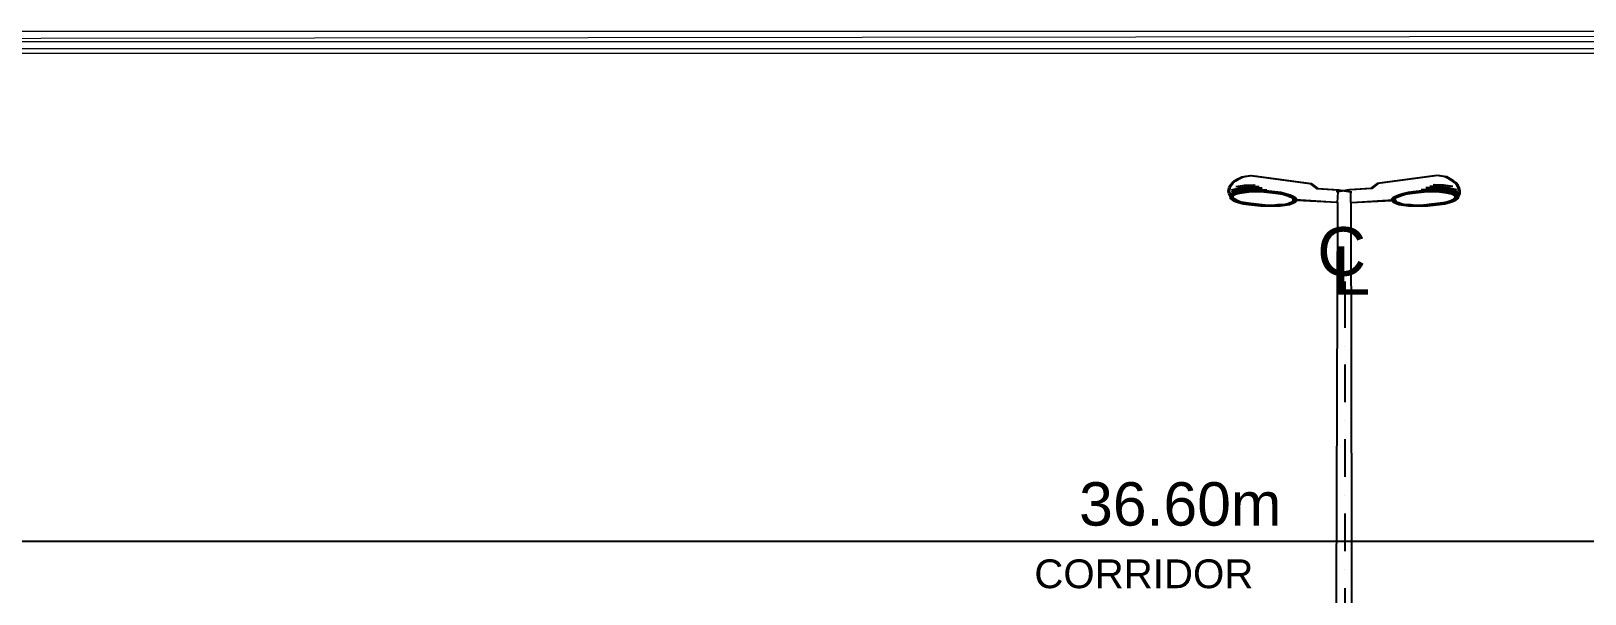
# Model space of a CAD drawing. Header units: inches. Extents: x 11 to 850, y 10 to 598.
# Drawn here: x 254.5 to 407.9, y 542.4 to 597.9 of the extents above; entities that cross this region are included whole.
import ezdxf

# ---------------------------------------------------------------- set-up
doc = ezdxf.new("R2010")
doc.units = ezdxf.units.IN
doc.header["$MEASUREMENT"] = 0
doc.layers.add('PDF_Geometry', color=7, linetype='Continuous')
doc.layers.add('PDF_Text', color=7, linetype='Continuous')
doc.styles.add('PDF Arial', font='arial.ttf')

msp = doc.modelspace()

# ---------------------------------------------------------------- linework, layer by layer
at = {"layer": 'PDF_Geometry', "lineweight": 0}
for points in [[(849.77, 597.95), (12.36, 596.91), (11.32, 597.95), (849.77, 597.95)], [(848.73, 596.91), (849.77, 597.95), (12.36, 596.91), (848.73, 596.91)], [(743.17, 129.97), (743.17, 596.19), (13.86, 596.19), (13.86, 12.88)], [(13.86, 303.2), (742.78, 303.2), (742.78, 595.74), (13.86, 595.74), (13.86, 303.2)]]:
    msp.add_lwpolyline(points, dxfattribs=at)
at = {"layer": 'PDF_Geometry', "color": 6, "lineweight": 25}
for points in [[(372.86, 581.62), (372.86, 581.43), (373.05, 581.3), (373.31, 581.17), (373.7, 581.04), (374.16, 580.91), (374.68, 580.84), (375.26, 580.78), (375.85, 580.71), (376.5, 580.71), (377.08, 580.71), (377.67, 580.71), (378.13, 580.78), (378.58, 580.84), (378.91, 580.97), (379.17, 581.1), (379.3, 581.23), (379.3, 581.36), (379.17, 581.49), (378.97, 581.62), (378.65, 581.75), (378.19, 581.88), (377.74, 582.01), (377.15, 582.08), (376.56, 582.14), (375.91, 582.21), (375.33, 582.21), (374.74, 582.14), (374.22, 582.14), (373.77, 582.08), (373.38, 581.95), (373.05, 581.88), (372.92, 581.75), (372.86, 581.62), (372.73, 581.88), (372.66, 582.14), (372.73, 582.47), (372.86, 582.73), (373.05, 582.99), (373.31, 583.18), (373.64, 583.38), (374.03, 583.57), (374.42, 583.64), (374.87, 583.7), (380.73, 582.92), (381.38, 582.4), (383.46, 582.27), (384.76, 582.08)], [(372.99, 581.62), (372.99, 581.43), (373.18, 581.3), (373.44, 581.17), (373.83, 581.04), (374.29, 580.91), (374.81, 580.84), (375.39, 580.78), (375.98, 580.71), (376.63, 580.71), (377.21, 580.71), (377.8, 580.71), (378.26, 580.78), (378.71, 580.84), (379.04, 580.97), (379.3, 581.1), (379.43, 581.23), (379.43, 581.36), (379.3, 581.49), (379.1, 581.62), (378.78, 581.75), (378.32, 581.88), (377.87, 582.01), (377.28, 582.08), (376.69, 582.14), (376.11, 582.21), (375.46, 582.21), (374.87, 582.14), (374.35, 582.14), (373.9, 582.08), (373.51, 581.95), (373.18, 581.88), (373.05, 581.75), (372.99, 581.62), (372.86, 581.88), (372.79, 582.14), (372.86, 582.47), (372.99, 582.73), (373.18, 582.99), (373.44, 583.18), (373.77, 583.38), (374.16, 583.57), (374.55, 583.64), (375, 583.7), (380.86, 582.92), (381.51, 582.4), (383.59, 582.27), (384.89, 582.08)], [(373.44, 582.6), (374.29, 582.73), (375.2, 582.79)], [(373.57, 582.6), (374.42, 582.73), (375.33, 582.79)], [(395.29, 581.62), (395.23, 581.75), (395.03, 581.88), (394.71, 581.95), (394.38, 582.08), (393.86, 582.14), (393.34, 582.14), (392.76, 582.21), (392.17, 582.21), (391.52, 582.14), (390.94, 582.08), (390.42, 582.01), (389.9, 581.88), (389.51, 581.75), (389.18, 581.62), (388.92, 581.49), (388.79, 581.36), (388.86, 581.23), (388.92, 581.1), (389.18, 580.97), (389.51, 580.84), (389.96, 580.78), (390.48, 580.71), (391, 580.71), (391.59, 580.71), (392.24, 580.71), (392.82, 580.78), (393.41, 580.84), (393.93, 580.91), (394.38, 581.04), (394.77, 581.17), (395.03, 581.3), (395.23, 581.43), (395.29, 581.62), (395.36, 581.88), (395.42, 582.14), (395.36, 582.47), (395.23, 582.73), (395.03, 582.99), (394.77, 583.18), (394.45, 583.38), (394.06, 583.57), (393.67, 583.64), (393.28, 583.7), (387.36, 582.92), (386.71, 582.4), (384.63, 582.27), (383.33, 582.08)], [(395.42, 581.62), (395.36, 581.75), (395.16, 581.88), (394.9, 581.95), (394.51, 582.08), (393.99, 582.14), (393.47, 582.14), (392.89, 582.21), (392.3, 582.21), (391.72, 582.14), (391.07, 582.08), (390.55, 582.01), (390.03, 581.88), (389.64, 581.75), (389.31, 581.62), (389.05, 581.49), (388.99, 581.36), (388.99, 581.23), (389.12, 581.1), (389.31, 580.97), (389.64, 580.84), (390.09, 580.78), (390.61, 580.71), (391.13, 580.71), (391.78, 580.71), (392.37, 580.71), (392.95, 580.78), (393.54, 580.84), (394.06, 580.91), (394.51, 581.04), (394.9, 581.17), (395.16, 581.3), (395.36, 581.43), (395.42, 581.62), (395.56, 581.88), (395.56, 582.14), (395.49, 582.47), (395.36, 582.73), (395.16, 582.99), (394.9, 583.18), (394.58, 583.38), (394.25, 583.57), (393.8, 583.64), (393.41, 583.7), (387.49, 582.92), (386.84, 582.4), (384.76, 582.27), (383.52, 582.08)], [(394.64, 582.6), (393.8, 582.73), (392.89, 582.79)], [(394.84, 582.6), (393.93, 582.73), (393.08, 582.79)], [(372.86, 581.88), (373.7, 582.14), (374.55, 582.27), (375.46, 582.34), (376.37, 582.27)], [(372.99, 582.27), (373.83, 582.47), (374.68, 582.6), (375.52, 582.6)], [(372.99, 582.08), (373.9, 582.34), (374.94, 582.47), (375.91, 582.47)], [(372.99, 581.88), (373.83, 582.14), (374.74, 582.27), (375.65, 582.34), (376.5, 582.27)], [(372.99, 581.62), (373.05, 581.49), (373.18, 581.36), (373.51, 581.23), (373.83, 581.1), (374.29, 581.04), (374.74, 580.97), (375.33, 580.91), (375.85, 580.84), (376.43, 580.78), (377.02, 580.78), (377.54, 580.84), (378.06, 580.84), (378.45, 580.91), (378.78, 581.04), (378.97, 581.1), (379.1, 581.23), (379.1, 581.36), (378.97, 581.49), (378.78, 581.56), (378.45, 581.69), (378.06, 581.82), (377.61, 581.88), (377.08, 581.95), (376.5, 582.01), (375.91, 582.08), (375.39, 582.08), (374.81, 582.08), (374.29, 582.01), (373.9, 581.95), (373.51, 581.88), (373.25, 581.82), (373.05, 581.69), (372.99, 581.62)], [(373.12, 582.08), (374.09, 582.34), (375.07, 582.47), (376.04, 582.47)], [(373.12, 581.62), (373.18, 581.49), (373.38, 581.36), (373.64, 581.23), (373.96, 581.1), (374.42, 581.04), (374.87, 580.97), (375.46, 580.91), (376.04, 580.84), (376.63, 580.78), (377.15, 580.78), (377.67, 580.84), (378.19, 580.84), (378.58, 580.91), (378.91, 581.04), (379.1, 581.1), (379.23, 581.23), (379.23, 581.36), (379.1, 581.49), (378.91, 581.56), (378.65, 581.69), (378.19, 581.82), (377.74, 581.88), (377.21, 581.95), (376.69, 582.01), (376.11, 582.08), (375.52, 582.08), (374.94, 582.08), (374.48, 582.01), (374.03, 581.95), (373.64, 581.88), (373.38, 581.82), (373.18, 581.69), (373.12, 581.62)], [(373.18, 582.27), (373.96, 582.47), (374.81, 582.6), (375.72, 582.6)], [(383.33, 581.04), (379.3, 581.3)], [(383.46, 581.04), (379.43, 581.23)], [(383.46, 581.04), (383.52, 582.08)], [(384.76, 581.04), (384.76, 582.08)], [(384.76, 581.04), (388.79, 581.23)], [(384.89, 581.04), (388.92, 581.3)], [(395.1, 581.62), (395.03, 581.69), (394.84, 581.82), (394.58, 581.88), (394.25, 581.95), (393.8, 582.01), (393.28, 582.08), (392.76, 582.08), (392.17, 582.08), (391.59, 582.01), (391, 581.95), (390.48, 581.88), (390.03, 581.82), (389.64, 581.69), (389.31, 581.56), (389.12, 581.49), (388.99, 581.36), (388.99, 581.23), (389.12, 581.1), (389.38, 581.04), (389.64, 580.91), (390.09, 580.84), (390.55, 580.84), (391.07, 580.78), (391.65, 580.78), (392.24, 580.84), (392.76, 580.91), (393.34, 580.97), (393.86, 581.04), (394.25, 581.1), (394.64, 581.23), (394.9, 581.36), (395.03, 581.49), (395.1, 581.62)], [(395.23, 581.62), (395.16, 581.69), (394.97, 581.82), (394.71, 581.88), (394.38, 581.95), (393.93, 582.01), (393.41, 582.08), (392.89, 582.08), (392.3, 582.08), (391.72, 582.01), (391.13, 581.95), (390.61, 581.88), (390.16, 581.82), (389.77, 581.69), (389.44, 581.56), (389.25, 581.49), (389.12, 581.36), (389.18, 581.23), (389.25, 581.1), (389.51, 581.04), (389.83, 580.91), (390.22, 580.84), (390.68, 580.84), (391.2, 580.78), (391.78, 580.78), (392.37, 580.84), (392.95, 580.91), (393.47, 580.97), (393.99, 581.04), (394.38, 581.1), (394.77, 581.23), (395.03, 581.36), (395.16, 581.49), (395.23, 581.62)], [(395.23, 581.88), (394.38, 582.14), (393.54, 582.27), (392.63, 582.34), (391.72, 582.27)], [(395.36, 581.88), (394.51, 582.14), (393.67, 582.27), (392.76, 582.34), (391.85, 582.27)], [(395.1, 582.08), (394.19, 582.34), (393.15, 582.47), (392.17, 582.47)], [(395.29, 582.08), (394.32, 582.34), (393.34, 582.47), (392.3, 582.47)], [(395.1, 582.27), (394.25, 582.47), (393.41, 582.6), (392.56, 582.6)], [(395.23, 582.27), (394.38, 582.47), (393.54, 582.6), (392.69, 582.6)], [(383.46, 581.04), (383.07, 465.66)], [(384.76, 581.04), (385.02, 465.66)]]:
    msp.add_lwpolyline(points, dxfattribs=at)
at = {"layer": 'PDF_Geometry', "lineweight": 25}
for points in [[(384.17, 573.23), (384.17, 568.68)], [(384.17, 566.86), (384.17, 566.86)], [(384.17, 565.04), (384.17, 561.33)], [(384.17, 559.51), (384.17, 559.51)], [(384.17, 557.69), (384.17, 553.98)], [(384.17, 552.16), (384.17, 552.16)], [(384.17, 550.34), (384.17, 546.63)], [(109.66, 547.61), (658.95, 547.61)], [(384.17, 544.81), (384.17, 544.81)], [(384.17, 542.99), (384.17, 539.28)]]:
    msp.add_lwpolyline(points, dxfattribs=at)

# ---------------------------------------------------------------- texts
at = {"layer": 'PDF_Text', "attachment_point": 7, "style": 'PDF Arial'}
for s, insert, char_height in [('\\W1.001176;C', (381.45, 573.74), 4.7951), ('\\W1.001329;L', (382.97, 571.93), 4.7951), ('\\W1.000732;36.60m', (357.96, 549.09), 4.283), ('\\W1.000956;CORRIDOR', (353.54, 542.94), 2.8398)]:
    msp.add_mtext(s, dxfattribs=dict(at, insert=insert, char_height=char_height))

doc.saveas('drawing.dxf')
